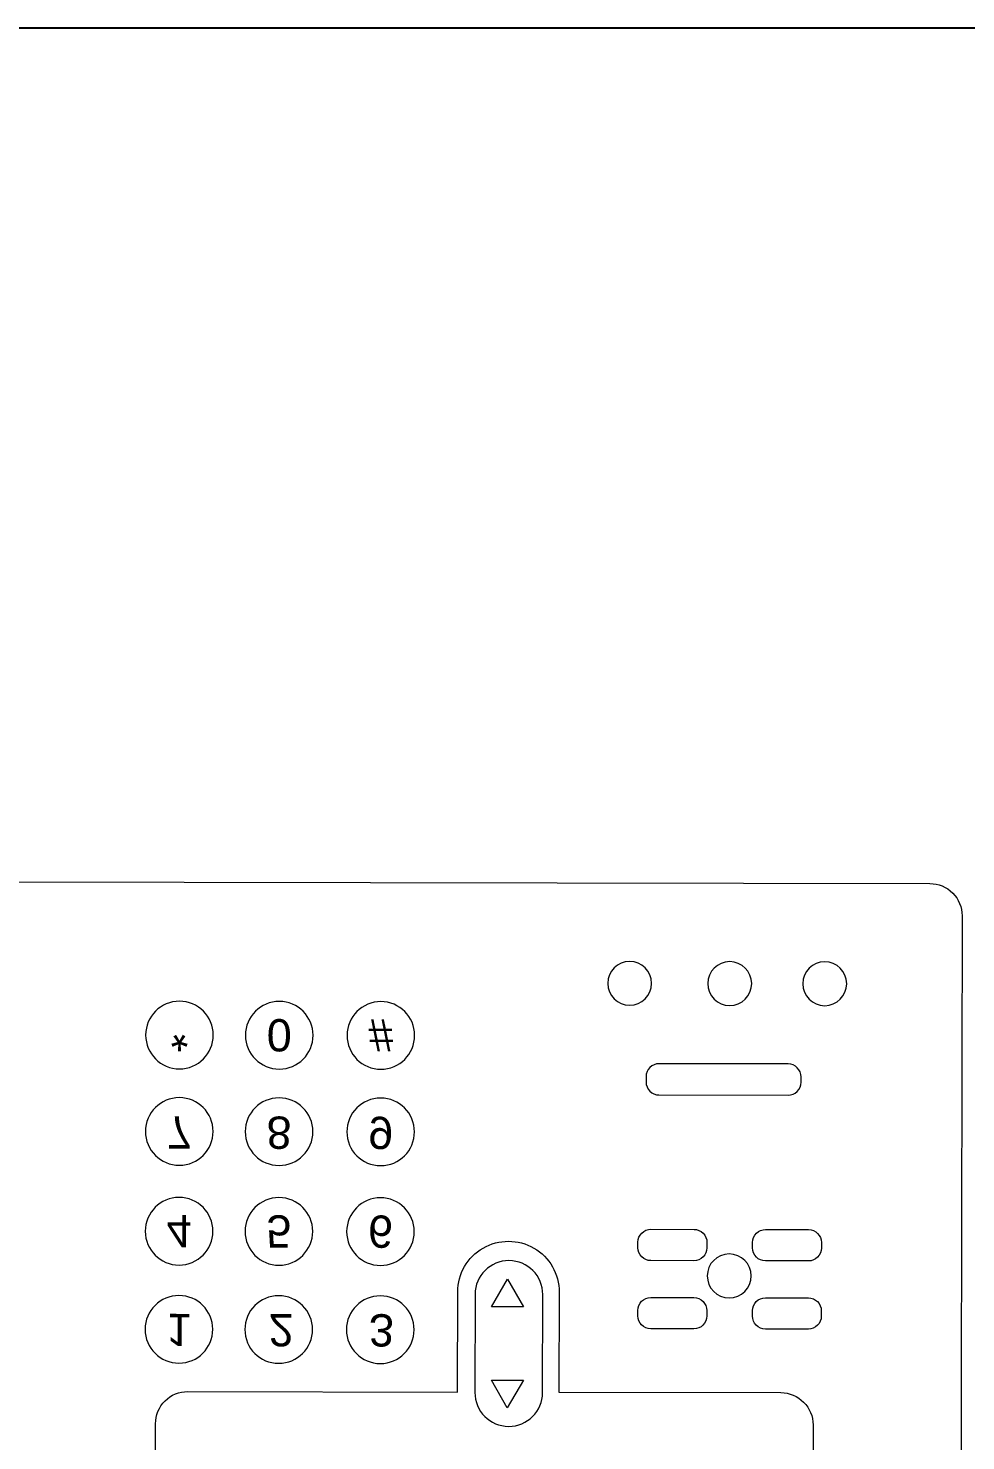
# Paper-space layout 'office1 floor1' of a CAD drawing. Header units: inches. Extents: x 0.3 to 10.8, y 1.4 to 4.2.
# Drawn here: x 5.8563 to 5.9122, y 2.752 to 2.8362 of the extents above; entities that cross this region are included whole.
import ezdxf
from ezdxf.enums import TextEntityAlignment as Align

# ---------------------------------------------------------------- set-up
doc = ezdxf.new("R2010")
doc.units = ezdxf.units.IN
doc.header["$MEASUREMENT"] = 0
doc.layers.get('0').update_dxf_attribs({"lineweight": 0})
doc.layers.add('EQUI', color=3, linetype='Continuous', lineweight=0)
doc.layers.add('linecad.com', color=7, linetype='Continuous')
doc.styles.add('APLUS', font='Arial.ttf', dxfattribs={"width": 0.6})

# ---------------------------------------------------------------- blocks, each defined once
blk = doc.blocks.new('IP PHONE')
at = {"layer": 'EQUI'}
blk.add_line((-48.65, 0), (35.69, 0), dxfattribs=at)
for points in [[(24.22, 39.47, 0.414214), (26.72, 41.97), (26.72, 77.76, 0.414214), (24.22, 80.26), (-21.72, 80.26, 0.414214), (-24.22, 77.76), (-24.22, 41.97, 0.414214), (-21.72, 39.47), (-0.83, 39.47), (-0.83, 31.71, 1), (7.03, 31.71), (7.03, 39.47)], [(5.76, 39.5), (5.76, 31.9, -1), (0.52, 31.9), (0.52, 39.5, -1)], [(14.13, 34.54, 0.414214), (13.13, 33.54), (13.13, 33.12, 0.414214), (14.13, 32.12), (17.47, 32.12, 0.414214), (18.47, 33.12), (18.47, 33.54, 0.414214), (17.47, 34.54)], [(23.01, 34.54, 0.414214), (22.01, 33.54), (22.01, 33.12, 0.414214), (23.01, 32.12), (26.34, 32.12, 0.414214), (27.34, 33.12), (27.34, 33.54, 0.414214), (26.34, 34.54)], [(14.13, 29.26, 0.414214), (13.13, 28.26), (13.13, 27.83, 0.414214), (14.13, 26.83), (17.47, 26.83, 0.414214), (18.47, 27.83), (18.47, 28.26, 0.414214), (17.47, 29.26)], [(23.01, 29.26, 0.414214), (22.01, 28.26), (22.01, 27.83, 0.414214), (23.01, 26.83), (26.34, 26.83, 0.414214), (27.34, 27.83), (27.34, 28.26, 0.414214), (26.34, 29.26)], [(14.73, 16.42), (24.74, 16.42, -0.414214), (25.74, 15.42), (25.74, 15, -0.414214), (24.74, 14), (14.73, 14, -0.414214), (13.73, 15), (13.73, 15.42, -0.414214)]]:
    blk.add_lwpolyline(points, format="xyb", close=True, dxfattribs=at)
blk.add_lwpolyline([(35.69, 0, 0.414214), (38.19, 2.5), (38.19, 62.43, 0.414214), (35.69, 64.93), (26.72, 64.93)], format="xyb", dxfattribs=at)
for points in [[(1.8, 38.55), (4.27, 38.55), (3.03, 40.69)], [(4.27, 32.85), (1.8, 32.85), (3.03, 30.71)]]:
    blk.add_lwpolyline(points, close=True, dxfattribs=at)
for centre, radius in [((-22.42, 34.65), 2.62), ((-14.69, 34.65), 2.62), ((-6.82, 34.65), 2.62), ((20.2, 30.43), 1.7), ((-22.42, 27.05), 2.62), ((-14.69, 27.05), 2.62), ((-6.82, 27.05), 2.62), ((-22.42, 19.32), 2.62), ((-14.69, 19.32), 2.62), ((-6.82, 19.32), 2.62), ((-22.42, 11.85), 2.62), ((-14.69, 11.85), 2.62), ((-6.82, 11.85), 2.62), ((12.45, 7.78), 1.7), ((20.2, 7.78), 1.7), ((27.56, 7.78), 1.7)]:
    blk.add_circle(centre, radius, dxfattribs=at)
at = {"layer": 'EQUI', "style": 'APLUS'}
for s, p in [('1', (-22.42, 34.7)), ('2', (-14.51, 34.7)), ('3', (-6.73, 34.7)), ('4', (-22.42, 27.05)), ('5', (-14.69, 27.05)), ('6', (-6.82, 27.05)), ('7', (-22.42, 19.4)), ('8', (-14.69, 19.4)), ('9', (-6.82, 19.4)), ('0', (-14.69, 11.85)), ('*', (-22.42, 11.85)), ('#', (-6.82, 11.85))]:
    blk.add_text(s, height=2.5, dxfattribs=at).set_placement(p, align=Align.MIDDLE_CENTER)

psp = doc.layouts.new('office1 floor1')

# ---------------------------------------------------------------- linework, layer by layer
at = {"layer": 'linecad.com', "color": 0}
psp.add_lwpolyline([(6.015553, 2.836164), (5.689638, 2.836164), (5.689638, 2.727551), (6.015553, 2.727551)], close=True, dxfattribs=at)

# ---------------------------------------------------------------- block references
at = {"color": 7, "xscale": -0.0007694444089781291, "yscale": 0.0007694444089781288, "zscale": 0.0007694444089781288, "rotation": 179.8930304908612}
psp.add_blockref('IP PHONE', (5.882585, 2.785228), dxfattribs=at)

doc.saveas('drawing.dxf')
